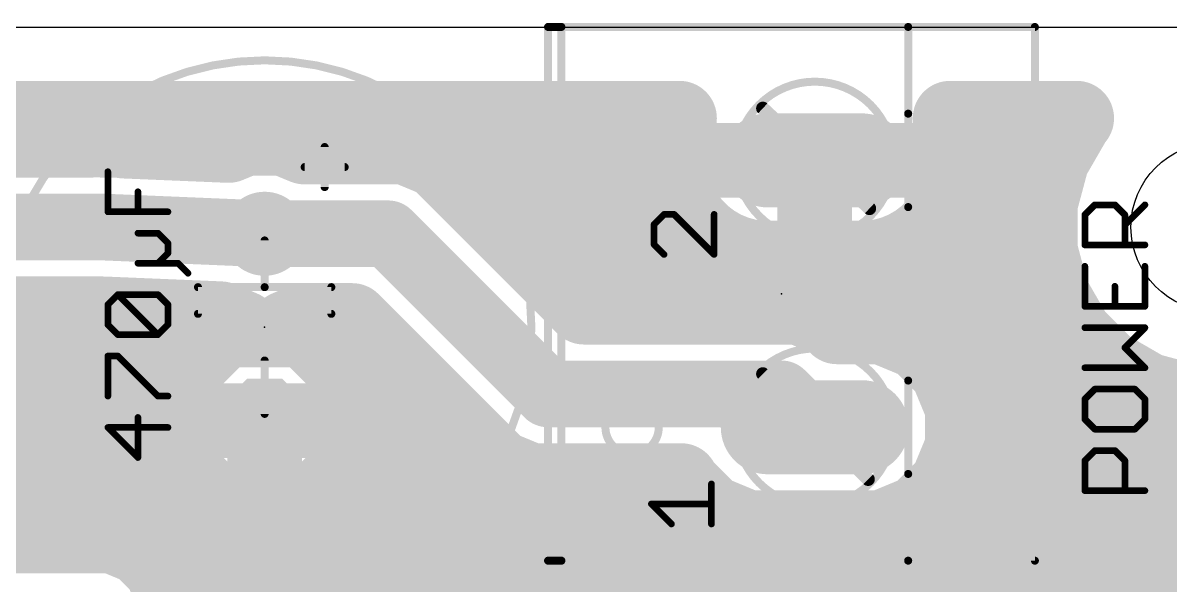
# Model space of a CAD drawing. Extents: x -16.2 to 78.2, y -6.3 to 50.2.
# Drawn here: x 44.93 to 66.77, y 39.54 to 50.24 of the extents above; entities that cross this region are included whole.
import ezdxf

# ---------------------------------------------------------------- set-up
doc = ezdxf.new("R2010")
doc.units = 0
for name, color, linetype in [('16', 175, 'CONTINUOUS'), ('17', 82, 'CONTINUOUS'), ('20', 7, 'CONTINUOUS'), ('21', 253, 'CONTINUOUS'), ('23', 7, 'CONTINUOUS'), ('27', 253, 'CONTINUOUS'), ('51', 253, 'CONTINUOUS')]:
    doc.layers.add(name, color=color, linetype=linetype)

# ---------------------------------------------------------------- blocks, each defined once
blk = doc.blocks.new('RECT')
blk.add_solid([(-0.5, -0.5), (0.5, -0.5), (-0.5, 0.5), (0.5, 0.5)])
blk = doc.blocks.new('ROUNDP')
at = {"const_width": 0.5}
blk.add_lwpolyline([(0, -0.25, 1), (0, 0.25, 1), (0, -0.25)], format="xyb", dxfattribs=at)
blk = doc.blocks.new('OCTAGONP')
at = {"const_width": 0.5}
blk.add_lwpolyline([(-0.25, -0.1036), (-0.25, 0.1036), (-0.1036, 0.25), (0.1036, 0.25), (0.25, 0.1036), (0.25, -0.1036), (0.1036, -0.25), (-0.1036, -0.25), (-0.25, -0.1036), (-0.25, 0.1036)], dxfattribs=at)
blk = doc.blocks.new('LONGP100')
at = {"const_width": 1}
blk.add_lwpolyline([(-0.5, 0), (0.5, 0)], dxfattribs=at)
at = {"const_width": 0.5}
for points in [[(-0.5, 0.25, 1), (-0.5, -0.25)], [(0.5, -0.25, 1), (0.5, 0.25)]]:
    blk.add_lwpolyline(points, format="xyb", dxfattribs=at)

msp = doc.modelspace()

# ---------------------------------------------------------------- linework, layer by layer
at = {"layer": '16'}
for points, const_width in [([(6.1251, 48.4278), (57.4308, 48.4278)], 1.4224), ([(6.1759, 48.3616), (57.4034, 48.3616)], 1.4224), ([(57.3466, 48.2243), (57.2834, 47.9888)], 1.4224), ([(57.4308, 48.4278), (57.3466, 48.2243)], 1.4224), ([(62.6684, 48.2243), (62.5842, 48.4278)], 1.4224), ([(62.5842, 48.4278), (64.9949, 48.4278)], 1.4224), ([(62.6116, 48.3616), (64.9441, 48.3616)], 1.4224), ([(62.7316, 47.9888), (62.6684, 48.2243)], 1.4224), ([(64.9651, 48.3979), (64.527, 47.6393)], 1.4224), ([(64.9949, 48.4278), (64.9651, 48.3979)], 1.4224), ([(46.1892, 48.006), (43.2648, 48.006)], 1.4224), ([(46.2226, 48.0182), (46.1892, 48.006)], 1.4224), ([(46.5164, 48.006), (46.2226, 48.0182)], 1.4224), ([(46.8104, 48.006), (46.5164, 48.006)], 1.4224), ([(46.8433, 47.9924), (46.8104, 48.006)], 1.4224), ([(49.1688, 48.0441), (48.8428, 47.9091)], 1.4224), ([(49.8912, 48.0441), (49.1688, 48.0441)], 1.4224), ([(50.2898, 47.879), (49.8912, 48.0441)], 1.4224), ([(48.8428, 47.9091), (46.8433, 47.9924)], 1.4224), ([(52.2079, 47.879), (50.2898, 47.879)], 1.4224), ([(52.8147, 47.6276), (52.2079, 47.879)], 1.4224), ([(57.2834, 47.9888), (57.2516, 47.7469)], 1.4224), ([(62.7634, 47.7469), (62.7316, 47.9888)], 1.4224), ([(55.6114, 44.831), (52.8147, 47.6276)], 1.4224), ([(57.2516, 47.7469), (57.2516, 47.625)], 1.4224), ([(57.2516, 47.625), (60.0075, 47.625)], 1.4224), ([(60.0075, 47.625), (57.2516, 47.625)], 1.4224), ([(57.2516, 47.625), (57.2516, 47.5031)], 1.4224), ([(60.0075, 47.625), (60.0075, 47.625)], 1.4224), ([(60.0075, 45.7645), (60.0075, 47.625)], 1.4224), ([(60.0075, 47.625), (60.0075, 47.625)], 1.4224), ([(60.0075, 47.625), (60.0075, 45.7645)], 1.4224), ([(62.7634, 47.625), (60.0075, 47.625)], 1.4224), ([(60.0075, 47.625), (60.0075, 47.625)], 1.4224), ([(60.0075, 47.625), (62.7634, 47.625)], 1.4224), ([(62.7634, 47.625), (62.7634, 47.7469)], 1.4224), ([(62.7634, 47.5031), (62.7634, 47.625)], 1.4224), ([(64.527, 47.6393), (64.3003, 46.793)], 1.4224), ([(57.2516, 47.5031), (57.2834, 47.2612)], 1.4224), ([(62.7316, 47.2612), (62.7634, 47.5031)], 1.4224), ([(57.2834, 47.2612), (57.3466, 47.0257)], 1.4224), ([(62.6684, 47.0257), (62.7316, 47.2612)], 1.4224), ([(53.5032, 46.9392), (57.3824, 46.9392)], 1.4224), ([(57.3466, 47.0257), (57.4399, 46.8003)], 1.4224), ([(60.0075, 46.9392), (60.0075, 46.9392)], 1.4224), ([(62.5751, 46.8003), (62.6684, 47.0257)], 1.4224), ([(62.6326, 46.9392), (64.3395, 46.9392)], 1.4224), ([(57.4399, 46.8003), (57.5618, 46.5891)], 1.4224), ([(62.4532, 46.5891), (62.5751, 46.8003)], 1.4224), ([(64.3003, 46.793), (64.3003, 45.917)], 1.4224), ([(57.5618, 46.5891), (57.7103, 46.3956)], 1.4224), ([(62.3047, 46.3956), (62.4532, 46.5891)], 1.4224), ([(42.545, 46.355), (46.482, 46.355)], 1.27), ([(46.482, 46.355), (49.53, 46.228)], 1.27), ([(57.7103, 46.3956), (57.8828, 46.2232)], 1.4224), ([(62.1322, 46.2232), (62.3047, 46.3956)], 1.4224), ([(49.53, 46.228), (51.8795, 46.228)], 1.27), ([(51.8795, 46.228), (54.9275, 43.18)], 1.27), ([(57.8828, 46.2232), (58.0763, 46.0747)], 1.4224), ([(58.0763, 46.0747), (58.2875, 45.9527)], 1.4224), ([(61.7275, 45.9527), (61.9387, 46.0747)], 1.4224), ([(61.9387, 46.0747), (62.1322, 46.2232)], 1.4224), ([(58.2875, 45.9527), (58.5128, 45.8594)], 1.4224), ([(58.5128, 45.8594), (58.7484, 45.7963)], 1.4224), ([(61.2666, 45.7963), (61.5022, 45.8594)], 1.4224), ([(61.5022, 45.8594), (61.7275, 45.9527)], 1.4224), ([(64.3003, 45.917), (64.527, 45.0707)], 1.4224), ([(58.7484, 45.7963), (58.9902, 45.7645)], 1.4224), ([(58.9902, 45.7645), (60.0075, 45.7645)], 1.4224), ([(60.0075, 45.7645), (61.0248, 45.7645)], 1.4224), ([(61.0248, 45.7645), (61.2666, 45.7963)], 1.4224), ([(54.9256, 45.5168), (64.4075, 45.5168)], 1.4224), ([(64.527, 45.0707), (64.9651, 44.312)], 1.4224), ([(59.7009, 44.831), (55.6114, 44.831)], 1.4224), ([(60.3077, 44.5796), (59.7009, 44.831)], 1.4224), ([(43.2648, 44.704), (46.4476, 44.704)], 1.4224), ([(46.4476, 44.704), (48.689, 44.6106)], 1.4224), ([(48.689, 44.6106), (49.1074, 44.4373)], 1.4224), ([(49.9525, 44.4373), (50.2898, 44.577)], 1.4224), ([(50.2898, 44.577), (51.1956, 44.577)], 1.4224), ([(51.1956, 44.577), (53.5279, 42.2448)], 1.4224), ([(60.431, 44.4563), (60.3077, 44.5796)], 1.4224), ([(48.7988, 44.4373), (47.7647, 43.4032)], 1.4224), ([(49.1074, 44.4373), (48.7988, 44.4373)], 1.4224), ([(50.2612, 44.4373), (49.9525, 44.4373)], 1.4224), ([(51.2953, 43.4032), (50.2612, 44.4373)], 1.4224), ([(61.283, 44.4563), (60.431, 44.4563)], 1.4224), ([(61.9855, 44.1654), (61.283, 44.4563)], 1.4224), ([(64.9651, 44.312), (65.5846, 43.6926)], 1.4224), ([(39.9469, 44.0944), (48.4559, 44.0944)], 1.4224), ([(50.6041, 44.0944), (51.6782, 44.0944)], 1.4224), ([(62.5232, 43.6277), (61.9855, 44.1654)], 1.4224), ([(62.0565, 44.0944), (65.1827, 44.0944)], 1.4224), ([(65.5846, 43.6926), (66.3432, 43.2545)], 1.4224), ([(62.8142, 42.9252), (62.5232, 43.6277)], 1.4224), ([(47.7647, 43.4032), (47.7647, 42.672)], 1.4224), ([(51.2953, 42.672), (51.2953, 43.4032)], 1.4224), ([(66.3432, 43.2545), (67.1895, 43.0278)], 1.4224), ([(54.9275, 43.18), (59.3725, 43.18)], 1.27), ([(59.3725, 43.18), (60.0075, 42.545)], 1.27), ([(67.1895, 43.0278), (68.0655, 43.0278)], 1.4224), ([(62.8142, 42.1648), (62.8142, 42.9252)], 1.4224), ([(43.4469, 42.672), (49.53, 42.672)], 1.4224), ([(47.7647, 42.672), (49.53, 42.672)], 1.4224), ([(49.53, 42.672), (47.7647, 42.672)], 1.4224), ([(47.7647, 42.672), (47.7647, 41.9408)], 1.4224), ([(49.53, 42.672), (49.53, 42.672)], 1.4224), ([(49.53, 40.9067), (49.53, 42.672)], 1.4224), ([(49.53, 42.672), (49.53, 42.672)], 1.4224), ([(49.53, 42.672), (49.53, 40.9067)], 1.4224), ([(51.2953, 42.672), (49.53, 42.672)], 1.4224), ([(49.53, 42.672), (49.53, 42.672)], 1.4224), ([(49.53, 42.672), (51.2953, 42.672)], 1.4224), ([(49.53, 42.672), (53.1006, 42.672)], 1.4224), ([(51.2953, 41.9408), (51.2953, 42.672)], 1.4224), ([(62.8142, 42.672), (69.6978, 42.672)], 1.4224), ([(53.5279, 42.2448), (53.9923, 41.7803)], 1.4224), ([(62.5232, 41.4623), (62.8142, 42.1648)], 1.4224), ([(47.7647, 41.9408), (48.7988, 40.9067)], 1.4224), ([(50.2612, 40.9067), (51.2953, 41.9408)], 1.4224), ([(53.9923, 41.7803), (54.5991, 41.529)], 1.4224), ([(54.5991, 41.529), (57.4642, 41.529)], 1.4224), ([(57.4642, 41.529), (57.4918, 41.4623)], 1.4224), ([(57.4918, 41.4623), (58.0295, 40.9246)], 1.4224), ([(61.9855, 40.9246), (62.5232, 41.4623)], 1.4224), ([(44.1706, 41.2496), (48.4559, 41.2496)], 1.4224), ([(49.53, 41.2496), (49.53, 41.2496)], 1.4224), ([(50.6041, 41.2496), (57.7045, 41.2496)], 1.4224), ([(62.3105, 41.2496), (69.6978, 41.2496)], 1.4224), ([(48.7988, 40.9067), (49.53, 40.9067)], 1.4224), ([(49.53, 40.9067), (50.2612, 40.9067)], 1.4224), ([(58.0295, 40.9246), (58.732, 40.6337)], 1.4224), ([(61.283, 40.6337), (61.9855, 40.9246)], 1.4224), ([(58.732, 40.6337), (61.283, 40.6337)], 1.4224), ([(46.6379, 40.4749), (44.0438, 40.4749)], 1.4224), ([(47.1607, 40.2584), (46.6379, 40.4749)], 1.4224), ([(48.5775, 39.0525), (50.165, 40.9575)], 0.6096), ([(47.5609, 39.8582), (47.1607, 40.2584)], 1.4224), ([(47.7774, 39.3354), (47.5609, 39.8582)], 1.4224), ([(47.5737, 39.8272), (69.6978, 39.8272)], 1.4224), ([(47.7774, 20.7899), (47.7774, 39.3354)], 1.4224)]:
    msp.add_lwpolyline(points, dxfattribs=dict(at, const_width=const_width))
for points, const_width in [([(57.69, 48.1323, 1), (57.0031, 48.3164)], 0.7112), ([(57.7594, 48.2917, 1), (57.1023, 48.5639)], 0.7112), ([(57.4034, 48.006, 1), (57.4034, 48.7172)], 0.7112), ([(57.4308, 48.0722, 1), (57.4308, 48.7834)], 0.7112), ([(62.9127, 48.5639, 1), (62.2556, 48.2917)], 0.7112), ([(62.5842, 48.7834, 1), (62.5842, 48.0722)], 0.7112), ([(62.6116, 48.7172, 1), (62.6116, 48.006)], 0.7112), ([(63.0119, 48.3164, 1), (62.325, 48.1323)], 0.7112), ([(64.7136, 48.6494, 1), (65.2165, 48.1465)], 0.7112), ([(65.273, 48.2201, 1), (64.6571, 48.5757)], 0.7112), ([(65.2464, 48.1763, 1), (64.7435, 48.6793)], 0.7112), ([(64.9441, 48.006, 1), (64.9441, 48.7172)], 0.7112), ([(64.9949, 48.0722, 1), (64.9949, 48.7834)], 0.7112), ([(46.2374, 48.3735, 1), (46.2078, 47.6629)], 0.7112), ([(46.3449, 47.6843, 1), (46.1003, 48.3521)], 0.7112), ([(46.5164, 48.3616, 1), (46.5164, 47.6504)], 0.7112), ([(46.1892, 47.6504, 1), (46.1892, 48.3616)], 0.7112), ([(46.9465, 48.3345, 1), (46.6743, 47.6775)], 0.7112), ([(46.5016, 47.6507, 1), (46.5312, 48.3613)], 0.7112), ([(46.8104, 47.6504, 1), (46.8104, 48.3616)], 0.7112), ([(49.1688, 48.3997, 1), (49.1688, 47.6885)], 0.7112), ([(49.3048, 47.7156, 1), (49.0327, 48.3726)], 0.7112), ([(50.0273, 48.3726, 1), (49.7552, 47.7156)], 0.7112), ([(49.8912, 47.6885, 1), (49.8912, 48.3997)], 0.7112), ([(46.0669, 48.3399, 1), (46.3115, 47.6721)], 0.7112), ([(46.8581, 48.3477, 1), (46.8285, 47.6371)], 0.7112), ([(46.7072, 47.6639, 1), (46.9794, 48.3209)], 0.7112), ([(48.7067, 48.2376, 1), (48.9788, 47.5805)], 0.7112), ([(48.828, 47.5538, 1), (48.8576, 48.2644)], 0.7112), ([(50.2898, 48.2346, 1), (50.2898, 47.5234)], 0.7112), ([(50.1537, 47.5505, 1), (50.4259, 48.2075)], 0.7112), ([(52.344, 48.2075, 1), (52.0718, 47.5505)], 0.7112), ([(52.2079, 47.5234, 1), (52.2079, 48.2346)], 0.7112), ([(57.636, 47.9423, 1), (56.9309, 48.0352)], 0.7112), ([(57.018, 48.3604, 1), (57.6751, 48.0882)], 0.7112), ([(62.3399, 48.0882, 1), (62.997, 48.3604)], 0.7112), ([(63.0841, 48.0352, 1), (62.379, 47.9423)], 0.7112), ([(53.0662, 47.8791, 1), (52.5633, 47.3762)], 0.7112), ([(52.6786, 47.2991, 1), (52.9508, 47.9562)], 0.7112), ([(57.6072, 47.7469, 1), (56.896, 47.7469)], 0.7112), ([(57.2516, 47.9806, 1), (57.2516, 47.2694)], 0.7112), ([(57.2516, 47.9806, 1), (57.2516, 47.2694)], 0.7112), ([(57.6072, 47.625, 1), (56.896, 47.625)], 0.7112), ([(56.94, 48.0808, 1), (57.6269, 47.8967)], 0.7112), ([(60.3631, 47.625, 1), (59.6519, 47.625)], 0.7112), ([(60.3631, 47.625, 1), (59.6519, 47.625)], 0.7112), ([(60.0075, 47.9806, 1), (60.0075, 47.2694)], 0.7112), ([(60.3631, 47.625, 1), (59.6519, 47.625)], 0.7112), ([(60.0075, 47.9806, 1), (60.0075, 47.2694)], 0.7112), ([(60.3631, 47.625, 1), (59.6519, 47.625)], 0.7112), ([(60.0075, 47.9806, 1), (60.0075, 47.2694)], 0.7112), ([(60.0075, 47.2694, 1), (60.0075, 47.9806)], 0.7112), ([(60.0075, 47.2694, 1), (60.0075, 47.9806)], 0.7112), ([(60.0075, 47.2694, 1), (60.0075, 47.9806)], 0.7112), ([(62.3881, 47.8967, 1), (63.075, 48.0808)], 0.7112), ([(63.119, 47.7469, 1), (62.4078, 47.7469)], 0.7112), ([(63.119, 47.625, 1), (62.4078, 47.625)], 0.7112), ([(62.7634, 47.2694, 1), (62.7634, 47.9806)], 0.7112), ([(62.7634, 47.2694, 1), (62.7634, 47.9806)], 0.7112), ([(64.8705, 47.5472, 1), (64.1836, 47.7313)], 0.7112), ([(57.6042, 47.5495, 1), (56.899, 47.4566)], 0.7112), ([(56.899, 47.7934, 1), (57.6042, 47.7005)], 0.7112), ([(63.116, 47.4566, 1), (62.4108, 47.5495)], 0.7112), ([(62.4108, 47.7005, 1), (63.116, 47.7934)], 0.7112), ([(64.2191, 47.8171, 1), (64.835, 47.4614)], 0.7112), ([(56.896, 47.625, 1), (57.6072, 47.625)], 0.7112), ([(56.896, 47.5031, 1), (57.6072, 47.5031)], 0.7112), ([(57.6269, 47.3533, 1), (56.94, 47.1692)], 0.7112), ([(59.6519, 47.625, 1), (60.3631, 47.625)], 0.7112), ([(59.6519, 47.625, 1), (60.3631, 47.625)], 0.7112), ([(63.075, 47.1692, 1), (62.3881, 47.3533)], 0.7112), ([(62.4078, 47.625, 1), (63.119, 47.625)], 0.7112), ([(62.4078, 47.5031, 1), (63.119, 47.5031)], 0.7112), ([(53.5032, 47.2948, 1), (53.5032, 46.5836)], 0.7112), ([(56.9309, 47.2148, 1), (57.636, 47.3077)], 0.7112), ([(57.6751, 47.1617, 1), (57.018, 46.8896)], 0.7112), ([(57.3824, 46.5836, 1), (57.3824, 47.2948)], 0.7112), ([(60.0075, 47.2948, 1), (60.0075, 46.5836)], 0.7112), ([(60.0075, 46.5836, 1), (60.0075, 47.2948)], 0.7112), ([(62.6326, 47.2948, 1), (62.6326, 46.5836)], 0.7112), ([(62.997, 46.8896, 1), (62.3399, 47.1617)], 0.7112), ([(62.379, 47.3077, 1), (63.0841, 47.2148)], 0.7112), ([(64.3395, 46.5836, 1), (64.3395, 47.2948)], 0.7112), ([(57.0031, 46.9336, 1), (57.69, 47.1177)], 0.7112), ([(57.7479, 46.9781, 1), (57.1319, 46.6225)], 0.7112), ([(62.8831, 46.6225, 1), (62.2671, 46.9781)], 0.7112), ([(62.325, 47.1177, 1), (63.0119, 46.9336)], 0.7112), ([(64.6559, 46.793, 1), (63.9447, 46.793)], 0.7112), ([(57.1114, 46.6642, 1), (57.7684, 46.9364)], 0.7112), ([(57.844, 46.8056, 1), (57.2797, 46.3726)], 0.7112), ([(62.7353, 46.3726, 1), (62.171, 46.8056)], 0.7112), ([(62.2466, 46.9364, 1), (62.9036, 46.6642)], 0.7112), ([(63.9568, 46.8851, 1), (64.6438, 46.701)], 0.7112), ([(46.4952, 46.6722, 1), (46.4688, 46.0378)], 0.635), ([(46.482, 46.0375, 1), (46.482, 46.6725)], 0.635), ([(57.2539, 46.4113, 1), (57.8698, 46.7669)], 0.7112), ([(57.9618, 46.6471, 1), (57.4589, 46.1442)], 0.7112), ([(62.5561, 46.1442, 1), (62.0532, 46.6471)], 0.7112), ([(62.1452, 46.7669, 1), (62.7611, 46.4113)], 0.7112), ([(49.53, 46.5455, 1), (49.53, 45.9105)], 0.635), ([(49.5168, 45.9108, 1), (49.5432, 46.5452)], 0.635), ([(52.104, 46.4525, 1), (51.655, 46.0035)], 0.635), ([(51.8795, 45.9105, 1), (51.8795, 46.5455)], 0.635), ([(57.4282, 46.1791, 1), (57.9924, 46.6121)], 0.7112), ([(58.0992, 46.5053, 1), (57.6663, 45.941)], 0.7112), ([(57.6313, 45.9717, 1), (58.1342, 46.4746)], 0.7112), ([(58.2541, 46.3826, 1), (57.8985, 45.7667)], 0.7112), ([(62.1165, 45.7667, 1), (61.7609, 46.3826)], 0.7112), ([(61.8808, 46.4746, 1), (62.3837, 45.9717)], 0.7112), ([(62.3487, 45.941, 1), (61.9158, 46.5053)], 0.7112), ([(62.0226, 46.6121, 1), (62.5868, 46.1791)], 0.7112), ([(57.8598, 45.7926, 1), (58.2927, 46.3568)], 0.7112), ([(58.4236, 46.2813, 1), (58.1514, 45.6242)], 0.7112), ([(58.1097, 45.6448, 1), (58.4653, 46.2607)], 0.7112), ([(58.6048, 46.2029, 1), (58.4208, 45.5159)], 0.7112), ([(58.3767, 45.5309, 1), (58.6489, 46.1879)], 0.7112), ([(61.3661, 46.1879, 1), (61.6383, 45.5309)], 0.7112), ([(61.5497, 46.2607, 1), (61.9053, 45.6448)], 0.7112), ([(61.5942, 45.5159, 1), (61.4102, 46.2029)], 0.7112), ([(61.7223, 46.3568, 1), (62.1552, 45.7926)], 0.7112), ([(61.8636, 45.6242, 1), (61.5914, 46.2813)], 0.7112), ([(64.6438, 46.009, 1), (63.9568, 45.8249)], 0.7112), ([(58.7948, 46.1488, 1), (58.702, 45.4437)], 0.7112), ([(58.9902, 46.1201, 1), (58.9902, 45.4089)], 0.7112), ([(58.6564, 45.4528, 1), (58.8404, 46.1398)], 0.7112), ([(58.9438, 45.4119, 1), (59.0366, 46.117)], 0.7112), ([(60.0075, 46.1201, 1), (60.0075, 45.4089)], 0.7112), ([(60.0075, 45.4089, 1), (60.0075, 46.1201)], 0.7112), ([(60.9784, 46.117, 1), (61.0712, 45.4119)], 0.7112), ([(61.1746, 46.1398, 1), (61.3586, 45.4528)], 0.7112), ([(61.0248, 45.4089, 1), (61.0248, 46.1201)], 0.7112), ([(61.313, 45.4437, 1), (61.2202, 46.1488)], 0.7112), ([(54.9256, 45.8724, 1), (54.9256, 45.1612)], 0.7112), ([(59.6519, 45.7645, 1), (60.3631, 45.7645)], 0.7112), ([(59.6519, 45.7645, 1), (60.3631, 45.7645)], 0.7112), ([(63.9447, 45.917, 1), (64.6559, 45.917)], 0.7112), ([(64.4075, 45.1612, 1), (64.4075, 45.8724)], 0.7112), ([(64.835, 45.2485, 1), (64.2191, 44.8929)], 0.7112), ([(55.6114, 45.1866, 1), (55.6114, 44.4754)], 0.7112), ([(59.837, 45.1595, 1), (59.5648, 44.5025)], 0.7112), ([(59.7009, 44.4754, 1), (59.7009, 45.1866)], 0.7112), ([(64.1836, 44.9787, 1), (64.8705, 45.1628)], 0.7112), ([(46.4624, 45.0593, 1), (46.4328, 44.3487)], 0.7112), ([(46.4476, 44.3484, 1), (46.4476, 45.0596)], 0.7112), ([(48.8251, 44.9391, 1), (48.553, 44.2821)], 0.7112), ([(48.6742, 44.2553, 1), (48.7038, 44.9659)], 0.7112), ([(50.2898, 44.9326, 1), (50.2898, 44.2214)], 0.7112), ([(50.4259, 44.2485, 1), (50.1537, 44.9055)], 0.7112), ([(51.4471, 44.8284, 1), (50.9442, 44.3256)], 0.7112), ([(51.1956, 44.2214, 1), (51.1956, 44.9326)], 0.7112), ([(55.3599, 44.5795, 1), (55.8628, 45.0824)], 0.7112), ([(60.5592, 44.8311, 1), (60.0563, 44.3282)], 0.7112), ([(60.1716, 44.2511, 1), (60.4438, 44.9082)], 0.7112), ([(48.7988, 44.7929, 1), (48.7988, 44.0817)], 0.7112), ([(49.0502, 44.1858, 1), (48.5473, 44.6887)], 0.7112), ([(48.9714, 44.1088, 1), (49.2435, 44.7658)], 0.7112), ([(49.1074, 44.0817, 1), (49.1074, 44.7929)], 0.7112), ([(49.9525, 44.7929, 1), (49.9526, 44.0817)], 0.7112), ([(49.8165, 44.7658, 1), (50.0886, 44.1088)], 0.7112), ([(50.5127, 44.6887, 1), (50.0098, 44.1858)], 0.7112), ([(50.2612, 44.0817, 1), (50.2612, 44.7929)], 0.7112), ([(60.431, 44.8119, 1), (60.431, 44.1007)], 0.7112), ([(60.1796, 44.2049, 1), (60.6825, 44.7078)], 0.7112), ([(61.4191, 44.7849, 1), (61.147, 44.1278)], 0.7112), ([(61.283, 44.1007, 1), (61.283, 44.8119)], 0.7112), ([(65.2165, 44.5635, 1), (64.7136, 44.0606)], 0.7112), ([(48.4559, 43.7388, 1), (48.4559, 44.45)], 0.7112), ([(50.6041, 44.45, 1), (50.6041, 43.7388)], 0.7112), ([(51.6782, 43.7388, 1), (51.6782, 44.45)], 0.7112), ([(62.237, 44.4168, 1), (61.7341, 43.9139)], 0.7112), ([(62.0565, 44.45, 1), (62.0565, 43.7388)], 0.7112), ([(61.8495, 43.8368, 1), (62.1216, 44.4939)], 0.7112), ([(64.6571, 44.1342, 1), (65.273, 44.4899)], 0.7112), ([(65.1827, 43.7388, 1), (65.1827, 44.45)], 0.7112), ([(65.7624, 44.0005, 1), (65.4067, 43.3846)], 0.7112), ([(62.8517, 43.7638, 1), (62.1947, 43.4916)], 0.7112), ([(62.2718, 43.3762, 1), (62.7747, 43.8791)], 0.7112), ([(65.3331, 43.4411, 1), (65.836, 43.944)], 0.7112), ([(48.1203, 43.4032, 1), (47.4091, 43.4032)], 0.7112), ([(47.5133, 43.6547, 1), (48.0161, 43.1518)], 0.7112), ([(51.6509, 43.4032, 1), (50.9397, 43.4032)], 0.7112), ([(51.0438, 43.1518, 1), (51.5467, 43.6547)], 0.7112), ([(66.4353, 43.598, 1), (66.2512, 42.9111)], 0.7112), ([(66.1654, 42.9466, 1), (66.521, 43.5625)], 0.7112), ([(54.9275, 43.4975, 1), (54.9275, 42.8625)], 0.635), ([(54.703, 42.9555, 1), (55.152, 43.4045)], 0.635), ([(59.597, 43.4045, 1), (59.148, 42.9555)], 0.635), ([(59.3725, 42.8625, 1), (59.3725, 43.4975)], 0.635), ([(67.1895, 43.3834, 1), (67.1895, 42.6722)], 0.7112), ([(67.0974, 42.6843, 1), (67.2815, 43.3713)], 0.7112), ([(63.1698, 42.9252, 1), (62.4586, 42.9252)], 0.7112), ([(47.7647, 43.0276, 1), (47.7647, 42.3164)], 0.7112), ([(47.7647, 43.0276, 1), (47.7647, 42.3164)], 0.7112), ([(48.1203, 42.672, 1), (47.4091, 42.672)], 0.7112), ([(49.8856, 42.672, 1), (49.1744, 42.672)], 0.7112), ([(49.8856, 42.672, 1), (49.1744, 42.672)], 0.7112), ([(49.53, 43.0276, 1), (49.53, 42.3164)], 0.7112), ([(49.8856, 42.672, 1), (49.1744, 42.672)], 0.7112), ([(49.53, 43.0276, 1), (49.53, 42.3164)], 0.7112), ([(49.8856, 42.672, 1), (49.1744, 42.672)], 0.7112), ([(49.53, 43.0276, 1), (49.53, 42.3164)], 0.7112), ([(49.53, 43.0276, 1), (49.53, 42.3164)], 0.7112), ([(49.53, 42.3164, 1), (49.53, 43.0276)], 0.7112), ([(49.53, 42.3164, 1), (49.53, 43.0276)], 0.7112), ([(49.53, 42.3164, 1), (49.53, 43.0276)], 0.7112), ([(49.53, 42.3164, 1), (49.53, 43.0276)], 0.7112), ([(51.6509, 42.672, 1), (50.9397, 42.672)], 0.7112), ([(51.2953, 42.3164, 1), (51.2953, 43.0276)], 0.7112), ([(51.2953, 42.3164, 1), (51.2953, 43.0276)], 0.7112), ([(53.1006, 42.3164, 1), (53.1006, 43.0276)], 0.7112), ([(62.8142, 43.0276, 1), (62.8142, 42.3164)], 0.7112), ([(62.4857, 42.7891, 1), (63.1427, 43.0613)], 0.7112), ([(59.783, 42.3205, 1), (60.232, 42.7695)], 0.635), ([(47.4091, 42.672, 1), (48.1203, 42.672)], 0.7112), ([(49.1744, 42.672, 1), (49.8856, 42.672)], 0.7112), ([(49.1744, 42.672, 1), (49.8856, 42.672)], 0.7112), ([(50.9397, 42.672, 1), (51.6509, 42.672)], 0.7112), ([(53.7793, 42.4962, 1), (53.2764, 41.9933)], 0.7112), ([(53.2764, 41.9933, 1), (53.7793, 42.4962)], 0.7112), ([(63.1427, 42.0287, 1), (62.4857, 42.3009)], 0.7112), ([(48.0161, 42.1922, 1), (47.5133, 41.6893)], 0.7112), ([(51.5467, 41.6893, 1), (51.0438, 42.1922)], 0.7112), ([(54.1284, 42.1089, 1), (53.8562, 41.4518)], 0.7112), ([(53.7408, 41.5289, 1), (54.2437, 42.0318)], 0.7112), ([(62.4586, 42.1648, 1), (63.1698, 42.1648)], 0.7112), ([(47.4091, 41.9408, 1), (48.1203, 41.9408)], 0.7112), ([(50.9397, 41.9408, 1), (51.6509, 41.9408)], 0.7112), ([(54.5991, 41.8846, 1), (54.5991, 41.1734)], 0.7112), ([(54.463, 41.2005, 1), (54.7352, 41.8575)], 0.7112), ([(57.7927, 41.6651, 1), (57.1356, 41.3929)], 0.7112), ([(57.7432, 41.7138, 1), (57.2403, 41.2109)], 0.7112), ([(57.4642, 41.1734, 1), (57.4642, 41.8846)], 0.7112), ([(62.7747, 41.2109, 1), (62.2718, 41.7138)], 0.7112), ([(48.4559, 40.894, 1), (48.4559, 41.6052)], 0.7112), ([(49.53, 41.6052, 1), (49.53, 40.894)], 0.7112), ([(49.53, 40.894, 1), (49.53, 41.6052)], 0.7112), ([(50.6041, 41.6052, 1), (50.6041, 40.894)], 0.7112), ([(57.1633, 41.3262, 1), (57.8203, 41.5984)], 0.7112), ([(57.7045, 40.894, 1), (57.7045, 41.6052)], 0.7112), ([(62.3105, 41.6052, 1), (62.3105, 40.894)], 0.7112), ([(62.1947, 41.5984, 1), (62.8517, 41.3262)], 0.7112), ([(48.7988, 41.2623, 1), (48.7988, 40.5511)], 0.7112), ([(48.5473, 40.6553, 1), (49.0502, 41.1581)], 0.7112), ([(49.53, 41.2623, 1), (49.53, 40.5511)], 0.7112), ([(49.53, 40.5511, 1), (49.53, 41.2623)], 0.7112), ([(50.0098, 41.1581, 1), (50.5127, 40.6553)], 0.7112), ([(50.2612, 40.5511, 1), (50.2612, 41.2623)], 0.7112), ([(58.1655, 41.2532, 1), (57.8934, 40.5961)], 0.7112), ([(57.778, 40.6732, 1), (58.2809, 41.1761)], 0.7112), ([(61.7341, 41.1761, 1), (62.237, 40.6732)], 0.7112), ([(62.1216, 40.5961, 1), (61.8495, 41.2532)], 0.7112), ([(58.732, 40.9893, 1), (58.732, 40.2781)], 0.7112), ([(58.5959, 40.3051, 1), (58.868, 40.9622)], 0.7112), ([(61.147, 40.9622, 1), (61.4191, 40.3051)], 0.7112), ([(61.283, 40.2781, 1), (61.283, 40.9893)], 0.7112), ([(46.774, 40.8034, 1), (46.5018, 40.1464)], 0.7112), ([(46.6379, 40.1193, 1), (46.6379, 40.8305)], 0.7112), ([(49.1744, 40.9067, 1), (49.8856, 40.9067)], 0.7112), ([(49.1744, 40.9067, 1), (49.8856, 40.9067)], 0.7112), ([(50.2821, 40.8599, 1), (50.0479, 41.0551)], 0.3048), ([(47.4122, 40.5098, 1), (46.9093, 40.0069)], 0.7112), ([(47.0246, 39.9298, 1), (47.2968, 40.5869)], 0.7112), ([(47.8894, 39.9943, 1), (47.2323, 39.7221)], 0.7112), ([(47.5737, 40.1828, 1), (47.5737, 39.4716)], 0.7112), ([(47.3094, 39.6068, 1), (47.8123, 40.1097)], 0.7112), ([(48.133, 39.3354, 1), (47.4218, 39.3354)], 0.7112), ([(47.4489, 39.1993, 1), (48.1059, 39.4715)], 0.7112)]:
    msp.add_lwpolyline(points, format="xyb", dxfattribs=dict(at, const_width=const_width))
at = {"layer": '20'}
msp.add_line((71.425, 50.155), (-0.3175, 50.155), dxfattribs=at)
msp.add_circle((67.6275, 46.355), 1.6, dxfattribs=at)
at = {"layer": '21', "const_width": 0.1524}
for points in [[(54.9275, 40.005), (54.9275, 50.165)], [(55.1815, 50.165), (54.9275, 50.165)], [(55.1815, 40.005), (55.1815, 50.165)], [(61.7855, 50.165), (55.1815, 50.165)], [(64.1985, 50.165), (61.7855, 50.165)], [(61.7855, 48.514), (61.7855, 50.165)], [(64.1985, 50.165), (64.1985, 40.005)], [(50.673, 47.879), (50.673, 47.117)], [(50.292, 47.498), (51.054, 47.498)], [(61.7855, 43.434), (61.7855, 46.736)], [(61.7855, 40.005), (61.7855, 41.656)], [(55.1815, 40.005), (54.9275, 40.005)], [(55.1815, 40.005), (61.7855, 40.005)], [(61.7855, 40.005), (64.1985, 40.005)]]:
    msp.add_lwpolyline(points, dxfattribs=at)
at = {"layer": '21'}
for points, const_width in [([(54.9656, 50.165, 1), (54.8894, 50.165)], 0.0762), ([(54.9275, 50.2031, 1), (54.9275, 50.1269)], 0.0762), ([(55.2196, 50.165, 1), (55.1434, 50.165)], 0.0762), ([(55.1815, 50.2031, 1), (55.1815, 50.1269)], 0.0762), ([(55.1815, 50.1269, 1), (55.1815, 50.2031)], 0.0762), ([(61.7855, 50.2031, 1), (61.7855, 50.1269)], 0.0762), ([(61.8236, 50.165, 1), (61.7474, 50.165)], 0.0762), ([(61.7855, 50.1269, 1), (61.7855, 50.2031)], 0.0762), ([(64.2366, 50.165, 1), (64.1604, 50.165)], 0.0762), ([(64.1985, 50.1269, 1), (64.1985, 50.2031)], 0.0762), ([(49.53, 39.37, 1), (49.53, 49.53, 1), (49.53, 39.37)], 0.1524), ([(61.7474, 48.514, 1), (61.8236, 48.514)], 0.0762), ([(56.5277, 47.117, 1), (56.5277, 48.133, 1), (56.5277, 47.117)], 0.1524), ([(50.7111, 47.879, 1), (50.6349, 47.879)], 0.0762), ([(50.292, 47.5361, 1), (50.292, 47.4599)], 0.0762), ([(51.054, 47.4599, 1), (51.054, 47.5361)], 0.0762), ([(50.6349, 47.117, 1), (50.7111, 47.117)], 0.0762), ([(61.8236, 46.736, 1), (61.7474, 46.736)], 0.0762), ([(61.7474, 43.434, 1), (61.8236, 43.434)], 0.0762), ([(56.5277, 42.037, 1), (56.5277, 43.053, 1), (56.5277, 42.037)], 0.1524), ([(61.8236, 41.656, 1), (61.7474, 41.656)], 0.0762), ([(54.9275, 40.0431, 1), (54.9275, 39.9669)], 0.0762), ([(54.8894, 40.005, 1), (54.9656, 40.005)], 0.0762), ([(55.1815, 40.0431, 1), (55.1815, 39.9669)], 0.0762), ([(55.1434, 40.005, 1), (55.2196, 40.005)], 0.0762), ([(55.1815, 39.9669, 1), (55.1815, 40.0431)], 0.0762), ([(61.7855, 40.0431, 1), (61.7855, 39.9669)], 0.0762), ([(61.7474, 40.005, 1), (61.8236, 40.005)], 0.0762), ([(61.7855, 39.9669, 1), (61.7855, 40.0431)], 0.0762), ([(64.1604, 40.005, 1), (64.2366, 40.005)], 0.0762), ([(64.1985, 39.9669, 1), (64.1985, 40.0431)], 0.0762)]:
    msp.add_lwpolyline(points, format="xyb", dxfattribs=dict(at, const_width=const_width))
at = {"layer": '23'}
for p in [(59.3725, 45.085), (49.53, 44.45)]:
    msp.add_point(p, dxfattribs=at)
at = {"layer": '27', "const_width": 0.127}
for points in [[(46.5445, 46.6461), (46.5445, 47.4087)], [(47.1165, 46.6461), (47.1165, 47.0274)], [(65.15, 46.5881), (65.3407, 46.7787)], [(65.3407, 46.7787), (65.722, 46.7787)], [(65.722, 46.7787), (65.9127, 46.5881)], [(65.9127, 46.3974), (66.294, 46.7787)], [(47.6885, 46.6461), (46.5445, 46.6461)], [(65.15, 46.0161), (65.15, 46.5881)], [(65.9127, 46.5881), (65.9127, 46.0161)], [(47.4978, 46.2393), (47.1165, 46.2393)], [(47.6885, 46.0487), (47.4978, 46.2393)], [(47.6885, 45.858), (47.6885, 46.0487)], [(47.4978, 45.6674), (47.6885, 45.858)], [(66.294, 46.0161), (65.15, 46.0161)], [(47.1165, 45.6674), (47.4978, 45.6674)], [(47.4978, 45.6674), (47.8792, 45.6674)], [(47.8792, 45.6674), (48.0698, 45.4767)], [(65.15, 45.6093), (65.15, 44.8467)], [(66.294, 44.8467), (66.294, 45.6093)], [(65.722, 44.8467), (65.722, 45.228)], [(46.5445, 44.8793), (46.7352, 45.0699)], [(46.7352, 45.0699), (47.4978, 45.0699)], [(47.4978, 44.3073), (46.7352, 45.0699)], [(47.4978, 45.0699), (47.6885, 44.8793)], [(46.5445, 44.498), (46.5445, 44.8793)], [(47.6885, 44.8793), (47.6885, 44.498)], [(65.15, 44.8467), (66.294, 44.8467)], [(46.7352, 44.3073), (46.5445, 44.498)], [(47.4978, 44.3073), (46.7352, 44.3073)], [(47.6885, 44.498), (47.4978, 44.3073)], [(66.294, 44.4399), (65.15, 44.4399)], [(65.9127, 44.0586), (66.294, 44.4399)], [(46.5445, 43.1379), (46.5445, 43.9006)], [(46.5445, 43.9006), (46.7352, 43.9006)], [(46.7352, 43.9006), (47.4978, 43.1379)], [(66.294, 43.6773), (65.9127, 44.0586)], [(65.15, 43.6773), (66.294, 43.6773)], [(65.3407, 43.2705), (65.15, 43.0799)], [(66.1033, 43.2705), (65.3407, 43.2705)], [(66.294, 43.0799), (66.1033, 43.2705)], [(47.4978, 43.1379), (47.6885, 43.1379)], [(65.15, 43.0799), (65.15, 42.6986)], [(66.294, 42.6986), (66.294, 43.0799)], [(47.6885, 42.5405), (46.5445, 42.5405)], [(46.5445, 42.5405), (47.1165, 41.9685)], [(47.1165, 41.9685), (47.1165, 42.7312)], [(65.15, 42.6986), (65.3407, 42.5079)], [(66.1033, 42.5079), (66.294, 42.6986)], [(65.3407, 42.5079), (66.1033, 42.5079)], [(65.15, 41.9105), (65.3407, 42.1012)], [(65.3407, 42.1012), (65.722, 42.1012)], [(65.722, 42.1012), (65.9127, 41.9105)], [(65.15, 41.3385), (65.15, 41.9105)], [(65.9127, 41.9105), (65.9127, 41.3385)], [(66.294, 41.3385), (65.15, 41.3385)]]:
    msp.add_lwpolyline(points, dxfattribs=at)
at = {"layer": '27', "const_width": 0.0635}
for points in [[(46.5763, 47.4087, 1), (46.5128, 47.4087)], [(47.1483, 47.0274, 1), (47.0848, 47.0274)], [(65.3407, 46.8105, 1), (65.3407, 46.747)], [(65.3631, 46.7563, 1), (65.3182, 46.8012)], [(65.7445, 46.8012, 1), (65.6996, 46.7563)], [(65.722, 46.747, 1), (65.722, 46.8105)], [(66.3165, 46.7563, 1), (66.2715, 46.8012)], [(46.5445, 46.6778, 1), (46.5445, 46.6143)], [(46.5128, 46.6461, 1), (46.5763, 46.6461)], [(47.0848, 46.6461, 1), (47.1483, 46.6461)], [(47.6885, 46.6143, 1), (47.6885, 46.6778)], [(65.1818, 46.5881, 1), (65.1183, 46.5881)], [(65.1276, 46.6105, 1), (65.1725, 46.5656)], [(65.9444, 46.5881, 1), (65.8809, 46.5881)], [(65.8902, 46.5656, 1), (65.9351, 46.6105)], [(65.8902, 46.4199, 1), (65.9351, 46.375)], [(47.1165, 46.2711, 1), (47.1165, 46.2076)], [(47.5203, 46.2618, 1), (47.4754, 46.2169)], [(47.4978, 46.2076, 1), (47.4978, 46.2711)], [(47.7203, 46.0487, 1), (47.6568, 46.0487)], [(47.666, 46.0262, 1), (47.711, 46.0711)], [(47.6568, 45.858, 1), (47.7203, 45.858)], [(47.711, 45.8356, 1), (47.666, 45.8805)], [(65.15, 46.0478, 1), (65.15, 45.9843)], [(65.1183, 46.0161, 1), (65.1818, 46.0161)], [(65.8809, 46.0161, 1), (65.9444, 46.0161)], [(66.294, 45.9843, 1), (66.294, 46.0478)], [(47.1165, 45.6991, 1), (47.1165, 45.6356)], [(47.4978, 45.6991, 1), (47.4978, 45.6356)], [(47.4754, 45.6898, 1), (47.5203, 45.6449)], [(47.4978, 45.6356, 1), (47.4978, 45.6991)], [(47.9016, 45.6898, 1), (47.8567, 45.6449)], [(47.8792, 45.6356, 1), (47.8792, 45.6991)], [(65.1818, 45.6093, 1), (65.1183, 45.6093)], [(66.3257, 45.6093, 1), (66.2622, 45.6093)], [(48.0474, 45.4542, 1), (48.0923, 45.4991)], [(65.7538, 45.228, 1), (65.6903, 45.228)], [(46.7352, 45.1017, 1), (46.7352, 45.0382)], [(46.7576, 45.0924, 1), (46.7127, 45.0475)], [(46.7576, 45.0475, 1), (46.7127, 45.0924)], [(47.5203, 45.0924, 1), (47.4754, 45.0475)], [(47.4978, 45.0382, 1), (47.4978, 45.1017)], [(46.5763, 44.8793, 1), (46.5128, 44.8793)], [(46.5221, 44.9017, 1), (46.567, 44.8568)], [(47.7203, 44.8793, 1), (47.6568, 44.8793)], [(47.666, 44.8568, 1), (47.711, 44.9017)], [(65.15, 44.8784, 1), (65.15, 44.8149)], [(65.1183, 44.8467, 1), (65.1818, 44.8467)], [(65.6903, 44.8467, 1), (65.7538, 44.8467)], [(66.2622, 44.8467, 1), (66.3257, 44.8467)], [(66.294, 44.8149, 1), (66.294, 44.8784)], [(46.5128, 44.498, 1), (46.5763, 44.498)], [(46.567, 44.5204, 1), (46.5221, 44.4755)], [(46.7352, 44.339, 1), (46.7352, 44.2755)], [(46.7127, 44.2848, 1), (46.7576, 44.3297)], [(47.4754, 44.3297, 1), (47.5203, 44.2848)], [(47.4754, 44.2848, 1), (47.5203, 44.3297)], [(47.4978, 44.2755, 1), (47.4978, 44.339)], [(47.6568, 44.498, 1), (47.7203, 44.498)], [(47.711, 44.4755, 1), (47.666, 44.5204)], [(65.15, 44.4717, 1), (65.15, 44.4082)], [(66.3165, 44.4175, 1), (66.2715, 44.4624)], [(66.294, 44.4082, 1), (66.294, 44.4717)], [(46.5763, 43.9006, 1), (46.5128, 43.9006)], [(46.5445, 43.9323, 1), (46.5445, 43.8688)], [(46.7576, 43.923, 1), (46.7127, 43.8781)], [(46.7352, 43.8688, 1), (46.7352, 43.9323)], [(65.9351, 44.0811, 1), (65.8902, 44.0362)], [(65.8902, 44.0811, 1), (65.9351, 44.0362)], [(65.15, 43.709, 1), (65.15, 43.6455)], [(66.2715, 43.6548, 1), (66.3165, 43.6997)], [(66.294, 43.6455, 1), (66.294, 43.709)], [(65.3407, 43.3023, 1), (65.3407, 43.2388)], [(65.3631, 43.2481, 1), (65.3182, 43.293)], [(66.1258, 43.293, 1), (66.0809, 43.2481)], [(66.1033, 43.2388, 1), (66.1033, 43.3023)], [(46.5128, 43.1379, 1), (46.5763, 43.1379)], [(47.4978, 43.1697, 1), (47.4978, 43.1061)], [(47.4754, 43.1154, 1), (47.5203, 43.1604)], [(47.6885, 43.1061, 1), (47.6885, 43.1697)], [(65.1818, 43.0799, 1), (65.1183, 43.0799)], [(65.1276, 43.1023, 1), (65.1725, 43.0574)], [(66.3257, 43.0799, 1), (66.2622, 43.0799)], [(66.2715, 43.0574, 1), (66.3165, 43.1023)], [(46.5445, 42.5722, 1), (46.5445, 42.5087)], [(46.567, 42.5629, 1), (46.5221, 42.518)], [(47.1483, 42.7312, 1), (47.0848, 42.7312)], [(47.6885, 42.5087, 1), (47.6885, 42.5722)], [(65.1725, 42.721, 1), (65.1276, 42.6761)], [(65.1183, 42.6986, 1), (65.1818, 42.6986)], [(66.2622, 42.6986, 1), (66.3257, 42.6986)], [(66.3165, 42.6761, 1), (66.2715, 42.721)], [(65.3407, 42.5396, 1), (65.3407, 42.4761)], [(65.3182, 42.4854, 1), (65.3631, 42.5303)], [(66.0809, 42.5303, 1), (66.1258, 42.4854)], [(66.1033, 42.4761, 1), (66.1033, 42.5396)], [(65.3407, 42.1329, 1), (65.3407, 42.0694)], [(65.3631, 42.0787, 1), (65.3182, 42.1236)], [(65.7445, 42.1236, 1), (65.6996, 42.0787)], [(65.722, 42.0694, 1), (65.722, 42.1329)], [(47.0848, 41.9685, 1), (47.1483, 41.9685)], [(47.0941, 41.9461, 1), (47.139, 41.991)], [(65.1818, 41.9105, 1), (65.1183, 41.9105)], [(65.1276, 41.9329, 1), (65.1725, 41.888)], [(65.9444, 41.9105, 1), (65.8809, 41.9105)], [(65.8902, 41.888, 1), (65.9351, 41.9329)], [(65.15, 41.3703, 1), (65.15, 41.3068)], [(65.1183, 41.3385, 1), (65.1818, 41.3385)], [(65.8809, 41.3385, 1), (65.9444, 41.3385)], [(66.294, 41.3068, 1), (66.294, 41.3703)]]:
    msp.add_lwpolyline(points, format="xyb", dxfattribs=at)
at = {"layer": '51'}
for points, const_width in [([(60.0075, 46.1264, 1), (60.0075, 49.1236, 1), (60.0075, 46.1264)], 0.1524), ([(59.0603, 48.6619, 1), (58.9735, 48.5693)], 0.127), ([(61.8236, 48.514, 1), (61.7474, 48.514)], 0.0762), ([(61.0055, 46.6643, 1), (61.0923, 46.7569)], 0.127), ([(61.7474, 46.736, 1), (61.8236, 46.736)], 0.0762), ([(57.1365, 46.6287, 1), (57.1365, 46.5652)], 0.0635), ([(57.1589, 46.5745, 1), (57.114, 46.6194)], 0.0635), ([(57.3496, 46.6194, 1), (57.3047, 46.5745)], 0.0635), ([(57.3272, 46.5652, 1), (57.3272, 46.6287)], 0.0635), ([(58.1216, 46.5969, 1), (58.0581, 46.5969)], 0.0635), ([(56.9776, 46.4063, 1), (56.9141, 46.4063)], 0.0635), ([(56.9234, 46.4287, 1), (56.9683, 46.3838)], 0.0635), ([(49.5681, 46.101, 1), (49.4919, 46.101)], 0.0762), ([(56.9141, 46.025, 1), (56.9776, 46.025)], 0.0635), ([(56.9683, 46.0474, 1), (56.9234, 46.0025)], 0.0635), ([(57.114, 45.8118, 1), (57.1589, 45.8568)], 0.0635), ([(58.0673, 45.8118, 1), (58.1123, 45.8568)], 0.0635), ([(58.0581, 45.8343, 1), (58.1216, 45.8343)], 0.0635), ([(48.26, 45.2501, 1), (48.26, 45.1739)], 0.0762), ([(48.2981, 45.212, 1), (48.2219, 45.212)], 0.0762), ([(49.53, 45.2501, 1), (49.53, 45.1739)], 0.0762), ([(49.4919, 45.212, 1), (49.5681, 45.212)], 0.0762), ([(49.53, 45.1739, 1), (49.53, 45.2501)], 0.0762), ([(50.8381, 45.212, 1), (50.7619, 45.212)], 0.0762), ([(50.8, 45.1739, 1), (50.8, 45.2501)], 0.0762), ([(48.26, 44.7421, 1), (48.26, 44.6659)], 0.0762), ([(48.2219, 44.704, 1), (48.2981, 44.704)], 0.0762), ([(50.7619, 44.704, 1), (50.8381, 44.704)], 0.0762), ([(50.8, 44.6659, 1), (50.8, 44.7421)], 0.0762), ([(60.0075, 41.0464, 1), (60.0075, 44.0436, 1), (60.0075, 41.0464)], 0.1524), ([(49.5681, 43.815, 1), (49.4919, 43.815)], 0.0762), ([(59.0618, 43.6059, 1), (58.972, 43.5161)], 0.127), ([(61.8236, 43.434, 1), (61.7474, 43.434)], 0.0762), ([(49.4919, 42.799, 1), (49.5681, 42.799)], 0.0762), ([(58.0708, 41.4661, 1), (58.0072, 41.4661)], 0.0635), ([(60.9786, 41.5095, 1), (61.0684, 41.5993)], 0.127), ([(61.7474, 41.656, 1), (61.8236, 41.656)], 0.0762), ([(56.895, 41.1166, 1), (56.895, 41.0531)], 0.0635), ([(56.9175, 41.1073, 1), (56.8726, 41.0624)], 0.0635), ([(58.039, 41.0531, 1), (58.039, 41.1166)], 0.0635), ([(57.2539, 40.681, 1), (57.2988, 40.726)], 0.0635), ([(58.0072, 40.7035, 1), (58.0708, 40.7035)], 0.0635)]:
    msp.add_lwpolyline(points, format="xyb", dxfattribs=dict(at, const_width=const_width))
for points, const_width in [([(61.0489, 46.7106), (59.0169, 48.6156)], 0.254), ([(61.7855, 46.736), (61.7855, 48.514)], 0.1524), ([(57.1365, 46.5969), (56.9458, 46.4063)], 0.127), ([(57.3272, 46.5969), (57.1365, 46.5969)], 0.127), ([(58.0898, 45.8343), (57.3272, 46.5969)], 0.127), ([(58.0898, 46.5969), (58.0898, 45.8343)], 0.127), ([(56.9458, 46.4063), (56.9458, 46.025)], 0.127), ([(49.53, 46.101), (49.53, 45.212)], 0.1524), ([(56.9458, 46.025), (57.1365, 45.8343)], 0.127), ([(49.53, 45.212), (48.26, 45.212)], 0.1524), ([(48.26, 45.212), (48.26, 44.704)], 0.1524), ([(50.8, 45.212), (49.53, 45.212)], 0.1524), ([(50.8, 44.704), (50.8, 45.212)], 0.1524), ([(48.26, 44.704), (50.8, 44.704)], 0.1524), ([(49.53, 43.815), (49.53, 42.799)], 0.1524), ([(61.0235, 41.5544), (59.0169, 43.561)], 0.254), ([(61.7855, 41.656), (61.7855, 43.434)], 0.1524), ([(58.039, 40.7035), (58.039, 41.4661)], 0.127), ([(57.2764, 40.7035), (56.895, 41.0848)], 0.127), ([(56.895, 41.0848), (58.039, 41.0848)], 0.127)]:
    msp.add_lwpolyline(points, dxfattribs=dict(at, const_width=const_width))

# ---------------------------------------------------------------- block references
at = {"layer": '17'}
for name, p, xscale, yscale, rotation in [('LONGP100', (60.0075, 47.625), 1.7907, 1.7907, 180), ('LONGP100', (60.0075, 47.625), 1.7907, 1.7907, 180), ('ROUNDP', (49.53, 46.228), 1.6002, 1.6002, 270), ('ROUNDP', (49.53, 46.228), 1.6002, 1.6002, 270), ('OCTAGONP', (49.53, 42.672), 1.6002, 1.6002, 270), ('OCTAGONP', (49.53, 42.672), 1.6002, 1.6002, 270), ('LONGP100', (60.0075, 42.545), 1.7907, 1.7907, 180), ('LONGP100', (60.0075, 42.545), 1.7907, 1.7907, 180)]:
    msp.add_blockref(name, p, dxfattribs=dict(at, xscale=xscale, yscale=yscale, rotation=rotation))
at = {"layer": '51', "xscale": 0.508, "yscale": 2.54, "rotation": 270}
msp.add_blockref('RECT', (49.53, 43.942), dxfattribs=at)

doc.saveas('drawing.dxf')
